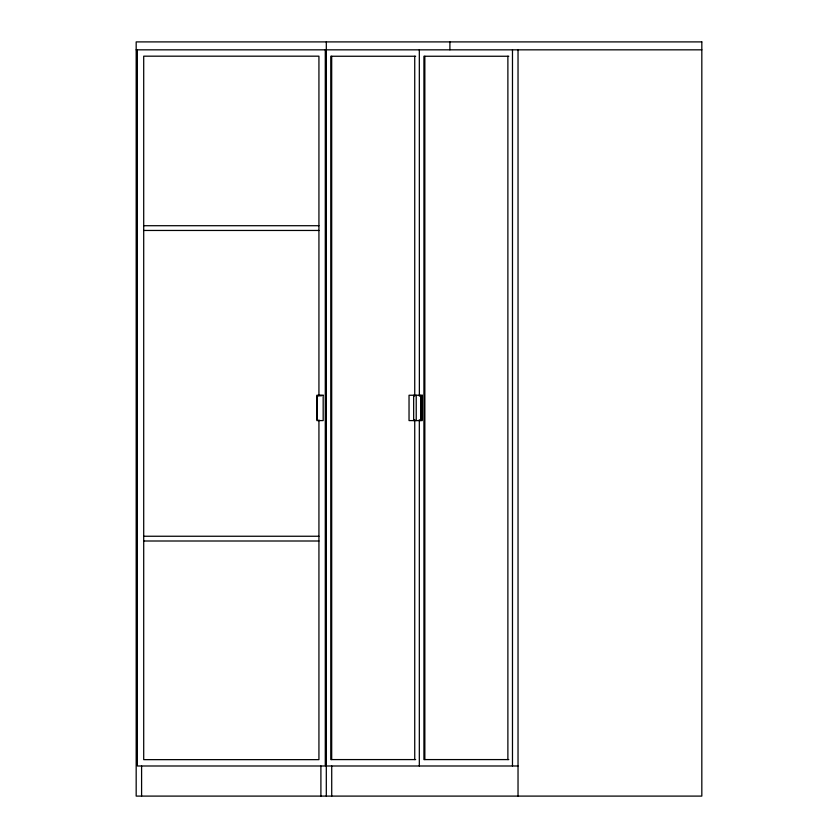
<?xml version="1.0" encoding="UTF-8"?>
<svg xmlns="http://www.w3.org/2000/svg" width="838" height="838" viewBox="0 0 838 838"><rect width="100%" height="100%" fill="white"/><g stroke="black" fill="none" stroke-linecap="round" stroke-linejoin="round"><path stroke-width="1.26" d="M136.175 49.83L701.825 49.83M415.648 56.251L330.769 56.251L330.769 759.584L415.648 759.584M508.802 56.251L423.923 56.251L423.923 759.584L508.802 759.584M143.707 225.715L318.932 225.715M143.707 230.46L318.932 230.46M422.279 398.427L422.279 417.408M143.707 536.247L318.932 536.247M143.707 541.002L318.932 541.002M518.031 765.995L326.171 765.995L326.171 49.83M518.031 49.83L518.031 796.1M512.479 49.83L512.479 765.995M507.88 56.251L507.88 759.584M449.901 41.9L449.901 49.83M424.845 56.251L424.845 759.584M420.707 395.243L420.707 420.592M419.325 49.83L419.367 396.217M419.325 419.681L419.325 765.995M416.224 395.243L416.224 420.592M414.737 56.251L414.737 396.144M414.737 419.681L414.737 759.584M413.658 395.243L413.658 420.592M331.691 56.251L331.691 759.584M331.722 765.984L331.722 796.1M326.307 41.9L326.307 796.1M325.28 49.83L325.28 765.995L137.359 765.995L137.359 49.83M320.954 395.243L320.954 396.217M320.902 765.984L320.902 796.1M318.932 396.426L318.932 56.177L143.707 56.177L143.707 759.647L318.932 759.647L318.932 419.943M317.11 396.217L317.11 419.325M141.591 765.984L141.591 796.1M701.825 41.9L136.175 41.9L136.175 796.1L701.825 796.1L701.825 41.9M323.175 395.243L316.837 395.243L316.837 420.592L323.175 420.592L323.175 395.243M422.279 395.243L409.038 395.243L409.038 420.592L422.279 420.592L422.279 395.243M422.08 396.217L421.022 396.217L421.022 419.325L422.08 419.325L422.08 396.217"/></g></svg>
